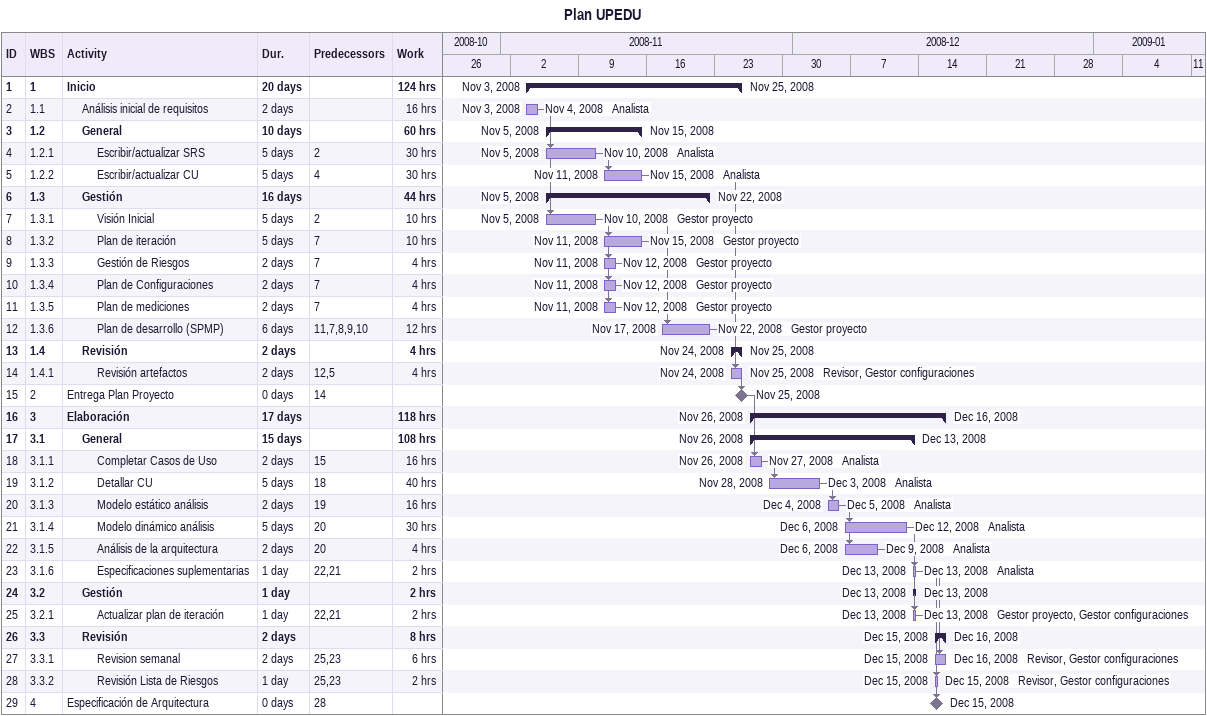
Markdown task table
Plan UPEDU

| ID | WBS | Task | Duration | Start | Finish | Predecessors | Resources | Work (h) |
|---|---|---|---|---|---|---|---|---|
| 1 | 1 | **Inicio** | 20d | 2008-11-03 | 2008-11-25 |  |  | 124 |
| 2 | 1.1 | Análisis inicial de requisitos | 2d | 2008-11-03 | 2008-11-04 |  | Analista | 16 |
| 3 | 1.2 | **General** | 10d | 2008-11-05 | 2008-11-15 |  |  | 60 |
| 4 | 1.2.1 | Escribir/actualizar SRS | 5d | 2008-11-05 | 2008-11-10 | 2 | Analista | 30 |
| 5 | 1.2.2 | Escribir/actualizar CU | 5d | 2008-11-11 | 2008-11-15 | 4 | Analista | 30 |
| 6 | 1.3 | **Gestión** | 16d | 2008-11-05 | 2008-11-22 |  |  | 44 |
| 7 | 1.3.1 | Visión Inicial | 5d | 2008-11-05 | 2008-11-10 | 2 | Gestor proyecto | 10 |
| 8 | 1.3.2 | Plan de iteración | 5d | 2008-11-11 | 2008-11-15 | 7 | Gestor proyecto | 10 |
| 9 | 1.3.3 | Gestión de Riesgos | 2d | 2008-11-11 | 2008-11-12 | 7 | Gestor proyecto | 4 |
| 10 | 1.3.4 | Plan de Configuraciones | 2d | 2008-11-11 | 2008-11-12 | 7 | Gestor proyecto | 4 |
| 11 | 1.3.5 | Plan de mediciones | 2d | 2008-11-11 | 2008-11-12 | 7 | Gestor proyecto | 4 |
| 12 | 1.3.6 | Plan de desarrollo (SPMP) | 6d | 2008-11-17 | 2008-11-22 | 11, 7, 8, 9, 10 | Gestor proyecto | 12 |
| 13 | 1.4 | **Revisión** | 2d | 2008-11-24 | 2008-11-25 |  |  | 4 |
| 14 | 1.4.1 | Revisión artefactos | 2d | 2008-11-24 | 2008-11-25 | 12, 5 | Revisor, Gestor configuraciones | 4 |
| 15 | 2 | Entrega Plan Proyecto | 0d | 2008-11-25 | 2008-11-25 | 14 |  |  |
| 16 | 3 | **Elaboración** | 17d | 2008-11-26 | 2008-12-16 |  |  | 118 |
| 17 | 3.1 | **General** | 15d | 2008-11-26 | 2008-12-13 |  |  | 108 |
| 18 | 3.1.1 | Completar Casos de Uso | 2d | 2008-11-26 | 2008-11-27 | 15 | Analista | 16 |
| 19 | 3.1.2 | Detallar CU | 5d | 2008-11-28 | 2008-12-03 | 18 | Analista | 40 |
| 20 | 3.1.3 | Modelo estático análisis | 2d | 2008-12-04 | 2008-12-05 | 19 | Analista | 16 |
| 21 | 3.1.4 | Modelo dinámico análisis | 5d | 2008-12-06 | 2008-12-12 | 20 | Analista | 30 |
| 22 | 3.1.5 | Análisis de la arquitectura | 2d | 2008-12-06 | 2008-12-09 | 20 | Analista | 4 |
| 23 | 3.1.6 | Especificaciones suplementarias | 1d | 2008-12-13 | 2008-12-13 | 22, 21 | Analista | 2 |
| 24 | 3.2 | **Gestión** | 1d | 2008-12-13 | 2008-12-13 |  |  | 2 |
| 25 | 3.2.1 | Actualizar plan de iteración | 1d | 2008-12-13 | 2008-12-13 | 22, 21 | Gestor proyecto, Gestor configuraciones | 2 |
| 26 | 3.3 | **Revisión** | 2d | 2008-12-15 | 2008-12-16 |  |  | 8 |
| 27 | 3.3.1 | Revision semanal | 2d | 2008-12-15 | 2008-12-16 | 25, 23 | Revisor, Gestor configuraciones | 6 |
| 28 | 3.3.2 | Revisión Lista de Riesgos | 1d | 2008-12-15 | 2008-12-15 | 25, 23 | Revisor, Gestor configuraciones | 2 |
| 29 | 4 | Especificación de Arquitectura | 0d | 2008-12-15 | 2008-12-15 | 28 |  |  |
